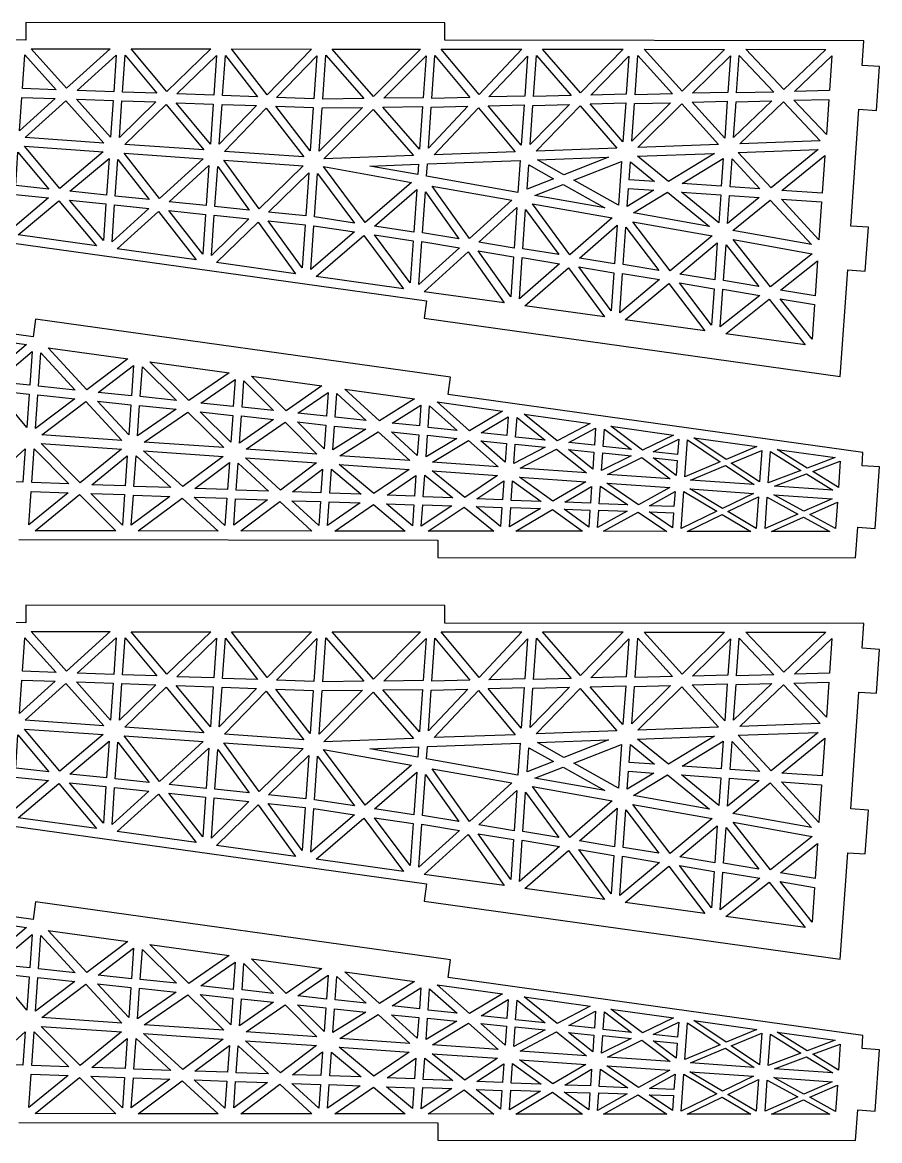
# Model space of a CAD drawing. Extents: x 0 to 312, y 0 to 204.
# Drawn here: x 155.9 to 311.7, y 0 to 203.4 of the extents above; entities that cross this region are included whole.
import ezdxf

# ---------------------------------------------------------------- set-up
doc = ezdxf.new("R2010")
doc.units = 0

msp = doc.modelspace()

# ---------------------------------------------------------------- linework, layer by layer
at = {"layer": '1', "linetype": 'CONTINUOUS'}
for points in [[(153.922, 163.29, 0), (229.37, 152.741, 0), (228.929, 149.584, 0), (304.595, 139, 0), (305.949, 158.373, 0), (309.142, 158.149, 0), (309.7, 166.13, 0), (306.508, 166.353, 0), (307.993, 187.601, 0), (311.186, 187.378, 0), (311.744, 195.359, 0), (308.551, 195.582, 0), (308.865, 200.071, 0), (232.685, 200.145, 0), (232.687, 203.333, 0), (156.507, 203.407, 0), (156.503, 200.199, 0), (80.323, 200.274, 0)], [(161.986, 191.155, 0), (155.886, 191.381, 0), (156.313, 197.486, 0), (161.986, 191.155, 0)], [(171.848, 198.585, 0), (163.909, 191.421, 0), (157.474, 198.608, 0), (171.848, 198.585, 0)], [(172.485, 190.782, 0), (165.846, 191.025, 0), (172.951, 197.445, 0), (172.485, 190.782, 0)], [(180.306, 190.515, 0), (174.085, 190.73, 0), (174.554, 197.434, 0), (180.306, 190.515, 0)], [(190.131, 198.57, 0), (182.132, 190.829, 0), (175.677, 198.578, 0), (190.131, 198.57, 0)], [(190.685, 190.151, 0), (183.965, 190.38, 0), (191.19, 197.373, 0), (190.685, 190.151, 0)], [(192.284, 190.079, 0), (192.795, 197.381, 0), (198.604, 189.857, 0), (192.284, 190.079, 0)], [(193.88, 198.568, 0), (208.415, 198.554, 0), (200.354, 190.216, 0), (193.88, 198.568, 0)], [(202.104, 189.733, 0), (209.431, 197.32, 0), (208.884, 189.499, 0), (202.104, 189.733, 0)], [(217.93, 189.549, 0), (210.485, 189.448, 0), (211.043, 197.428, 0), (217.93, 189.549, 0)], [(228.243, 198.551, 0), (219.702, 189.946, 0), (212.184, 198.551, 0), (228.243, 198.551, 0)], [(228.745, 189.674, 0), (221.622, 189.591, 0), (229.279, 197.316, 0), (228.745, 189.674, 0)], [(237.25, 189.741, 0), (230.341, 189.563, 0), (230.888, 197.384, 0), (237.25, 189.741, 0)], [(238.911, 190.267, 0), (232.012, 198.548, 0), (246.706, 198.523, 0), (238.911, 190.267, 0)], [(255.679, 190.077, 0), (248.809, 189.895, 0), (249.334, 197.397, 0), (255.679, 190.077, 0)], [(265.13, 198.518, 0), (257.378, 190.579, 0), (250.475, 198.52, 0), (265.13, 198.518, 0)], [(274.107, 190.412, 0), (267.277, 190.228, 0), (267.78, 197.41, 0), (274.107, 190.412, 0)], [(283.554, 198.493, 0), (275.843, 190.872, 0), (268.939, 198.512, 0), (283.554, 198.493, 0)], [(292.534, 190.727, 0), (285.746, 190.56, 0), (286.224, 197.404, 0), (292.534, 190.727, 0)], [(301.978, 198.487, 0), (294.31, 191.185, 0), (287.404, 198.504, 0), (301.978, 198.487, 0)], [(302.618, 191.005, 0), (296.27, 190.827, 0), (303.058, 197.309, 0), (302.618, 191.005, 0)], [(247.213, 190.007, 0), (240.706, 189.841, 0), (247.721, 197.269, 0), (247.213, 190.007, 0)], [(265.681, 190.34, 0), (259.214, 190.17, 0), (266.167, 197.283, 0), (265.681, 190.34, 0)], [(284.149, 190.672, 0), (277.742, 190.499, 0), (284.613, 197.296, 0), (284.149, 190.672, 0)], [(161.834, 189.562, 0), (155.349, 183.7, 0), (155.773, 189.765, 0), (161.834, 189.562, 0)], [(172.373, 189.186, 0), (171.906, 182.502, 0), (165.694, 189.432, 0), (172.373, 189.186, 0)], [(302.058, 183.004, 0), (296.158, 189.231, 0), (302.505, 189.389, 0), (302.058, 183.004, 0)], [(163.791, 189.164, 0), (170.691, 181.464, 0), (156.386, 182.464, 0), (163.791, 189.164, 0)], [(180.154, 188.922, 0), (173.508, 182.47, 0), (173.974, 189.134, 0), (180.154, 188.922, 0)], [(188.886, 180.192, 0), (174.501, 181.198, 0), (182.007, 188.472, 0), (188.886, 180.192, 0)], [(190.065, 181.272, 0), (183.813, 188.787, 0), (190.574, 188.554, 0), (190.065, 181.272, 0)], [(191.666, 181.24, 0), (192.173, 188.483, 0), (198.453, 188.264, 0), (191.666, 181.24, 0)], [(192.617, 179.931, 0), (200.203, 187.781, 0), (207.062, 178.921, 0), (192.617, 179.931, 0)], [(201.953, 188.14, 0), (208.773, 187.903, 0), (208.223, 180.043, 0), (201.953, 188.14, 0)], [(217.737, 187.938, 0), (209.82, 179.951, 0), (210.373, 187.852, 0), (217.737, 187.938, 0)], [(219.637, 187.585, 0), (226.988, 179.171, 0), (210.706, 178.566, 0), (219.637, 187.585, 0)], [(228.633, 188.078, 0), (228.092, 180.337, 0), (221.409, 187.982, 0), (228.633, 188.078, 0)], [(236.898, 188.142, 0), (229.709, 180.525, 0), (230.229, 187.967, 0), (236.898, 188.142, 0)], [(238.822, 187.847, 0), (245.5, 179.842, 0), (230.767, 179.308, 0), (238.822, 187.847, 0)], [(247.101, 188.411, 0), (246.587, 181.049, 0), (240.594, 188.244, 0), (247.101, 188.411, 0)], [(255.325, 188.457, 0), (248.199, 181.177, 0), (248.698, 188.299, 0), (255.325, 188.457, 0)], [(257.313, 188.218, 0), (263.972, 180.515, 0), (249.279, 179.979, 0), (257.313, 188.218, 0)], [(265.57, 188.743, 0), (265.077, 181.701, 0), (259.122, 188.573, 0), (265.57, 188.743, 0)], [(273.733, 188.794, 0), (266.69, 181.828, 0), (267.166, 188.632, 0), (273.733, 188.794, 0)], [(275.782, 188.571, 0), (282.445, 181.208, 0), (267.792, 180.669, 0), (275.782, 188.571, 0)], [(284.038, 189.076, 0), (283.568, 182.352, 0), (277.63, 188.903, 0), (284.038, 189.076, 0)], [(292.161, 189.129, 0), (285.18, 182.48, 0), (285.634, 188.964, 0), (292.161, 189.129, 0)], [(300.917, 181.881, 0), (286.304, 181.339, 0), (294.252, 188.923, 0), (300.917, 181.881, 0)], [(154.652, 173.724, 0), (155.076, 179.789, 0), (160.682, 173.082, 0), (154.652, 173.724, 0)], [(162.675, 173.203, 0), (156.274, 180.868, 0), (170.579, 179.868, 0), (162.675, 173.203, 0)], [(188.775, 178.596, 0), (180.81, 171.354, 0), (174.39, 179.602, 0), (188.775, 178.596, 0)], [(281.729, 179.574, 0), (273.333, 174.467, 0), (267.699, 179.051, 0), (281.729, 179.574, 0)], [(300.543, 180.263, 0), (291.995, 173.282, 0), (286.031, 179.734, 0), (300.543, 180.263, 0)], [(301.312, 172.33, 0), (293.99, 172.842, 0), (301.793, 179.213, 0), (301.312, 172.33, 0)], [(164.522, 172.673, 0), (171.638, 178.671, 0), (171.171, 171.988, 0), (164.522, 172.673, 0)], [(172.763, 171.816, 0), (173.229, 178.48, 0), (178.912, 171.166, 0), (172.763, 171.816, 0)], [(189.282, 170.08, 0), (182.555, 170.79, 0), (189.791, 177.362, 0), (189.282, 170.08, 0)], [(197.125, 169.27, 0), (190.875, 169.928, 0), (191.382, 177.17, 0), (197.125, 169.27, 0)], [(198.925, 169.505, 0), (192.506, 178.335, 0), (206.95, 177.325, 0), (198.925, 169.505, 0)], [(226.648, 174.303, 0), (218.197, 166.995, 0), (210.608, 177.169, 0), (226.648, 174.303, 0)], [(219.057, 177.28, 0), (227.901, 177.604, 0), (227.77, 175.729, 0), (219.057, 177.28, 0)], [(229.353, 175.437, 0), (229.509, 177.672, 0), (246.393, 178.276, 0), (245.988, 172.49, 0), (229.353, 175.437, 0)], [(252.415, 174.947, 0), (247.633, 173.076, 0), (247.94, 177.466, 0), (252.415, 174.947, 0)], [(262.454, 178.877, 0), (254.332, 175.696, 0), (249.529, 178.397, 0), (262.454, 178.877, 0)], [(264.268, 170.129, 0), (256.146, 174.687, 0), (264.823, 178.069, 0), (264.268, 170.129, 0)], [(270.806, 174.463, 0), (266.198, 174.786, 0), (266.425, 178.038, 0), (270.806, 174.463, 0)], [(282.957, 173.614, 0), (275.814, 174.113, 0), (283.31, 178.661, 0), (282.957, 173.614, 0)], [(284.553, 173.502, 0), (284.908, 178.59, 0), (289.96, 173.124, 0), (284.553, 173.502, 0)], [(207.394, 168.191, 0), (200.608, 168.907, 0), (207.944, 176.052, 0), (207.394, 168.191, 0)], [(216.266, 166.909, 0), (208.986, 168.02, 0), (209.539, 175.921, 0), (216.266, 166.909, 0)], [(227.579, 172.995, 0), (227.037, 165.254, 0), (219.897, 166.355, 0), (227.579, 172.995, 0)], [(230.37, 173.642, 0), (244.886, 171.063, 0), (237.159, 164.065, 0), (230.37, 173.642, 0)], [(261.809, 169.659, 0), (249.077, 171.933, 0), (254.209, 173.94, 0), (261.809, 169.659, 0)], [(270.695, 172.867, 0), (265.858, 169.937, 0), (266.086, 173.19, 0), (270.695, 172.867, 0)], [(154.539, 172.108, 0), (160.61, 171.483, 0), (154.112, 166.003, 0), (154.539, 172.108, 0)], [(155.105, 164.731, 0), (162.477, 170.951, 0), (169.342, 162.753, 0), (155.105, 164.731, 0)], [(164.451, 171.074, 0), (171.059, 170.391, 0), (170.593, 163.728, 0), (164.451, 171.074, 0)], [(229.154, 172.584, 0), (235.213, 164.041, 0), (228.633, 165.142, 0), (229.154, 172.584, 0)], [(280.8, 166.286, 0), (266.979, 168.756, 0), (273.196, 172.512, 0), (280.8, 166.286, 0)], [(282.492, 166.97, 0), (275.702, 172.517, 0), (282.845, 172.018, 0), (282.492, 166.97, 0)], [(284.085, 166.818, 0), (284.441, 171.906, 0), (289.848, 171.528, 0), (284.085, 166.818, 0)], [(299.335, 162.985, 0), (285.038, 165.529, 0), (291.842, 171.088, 0), (299.335, 162.985, 0)], [(300.719, 163.851, 0), (293.878, 171.246, 0), (301.2, 170.734, 0), (300.719, 163.851, 0)], [(172.651, 170.22, 0), (178.841, 169.567, 0), (172.182, 163.516, 0), (172.651, 170.22, 0)], [(173.135, 162.227, 0), (180.606, 169.002, 0), (187.45, 160.223, 0), (173.135, 162.227, 0)], [(189.17, 168.483, 0), (188.665, 161.261, 0), (182.483, 169.192, 0), (189.17, 168.483, 0)], [(238.858, 163.425, 0), (245.794, 169.717, 0), (245.279, 162.355, 0), (238.858, 163.425, 0)], [(246.876, 162.243, 0), (247.374, 169.366, 0), (253.416, 161.164, 0), (246.876, 162.243, 0)], [(255.418, 161.124, 0), (248.609, 170.402, 0), (263.084, 167.826, 0), (255.418, 161.124, 0)], [(197.053, 167.672, 0), (190.253, 161.03, 0), (190.764, 168.332, 0), (197.053, 167.672, 0)], [(198.735, 167.073, 0), (205.558, 157.694, 0), (191.163, 159.703, 0), (198.735, 167.073, 0)], [(207.283, 166.595, 0), (206.736, 158.774, 0), (200.536, 167.308, 0), (207.283, 166.595, 0)], [(273.659, 158.205, 0), (266.846, 167.142, 0), (281.282, 164.569, 0), (273.659, 158.205, 0)], [(216.233, 165.288, 0), (208.317, 158.443, 0), (208.875, 166.424, 0), (216.233, 165.288, 0)], [(257.16, 160.521, 0), (264.014, 166.498, 0), (263.522, 159.455, 0), (257.16, 160.521, 0)], [(265.118, 159.343, 0), (265.593, 166.147, 0), (271.599, 158.269, 0), (265.118, 159.343, 0)], [(225.193, 154.938, 0), (209.29, 157.172, 0), (217.933, 164.648, 0), (225.193, 154.938, 0)], [(226.926, 163.658, 0), (226.391, 156.017, 0), (219.883, 164.732, 0), (226.926, 163.658, 0)], [(228.522, 163.546, 0), (235.339, 162.408, 0), (227.975, 155.725, 0), (228.522, 163.546, 0)], [(275.443, 157.619, 0), (282.234, 163.279, 0), (281.764, 156.555, 0), (275.443, 157.619, 0)], [(283.36, 156.444, 0), (283.813, 162.928, 0), (289.801, 155.372, 0), (283.36, 156.444, 0)], [(299.48, 161.331, 0), (291.9, 155.285, 0), (285.084, 163.902, 0), (299.48, 161.331, 0)], [(228.926, 154.416, 0), (236.91, 161.657, 0), (243.48, 152.396, 0), (228.926, 154.416, 0)], [(238.747, 161.829, 0), (245.168, 160.758, 0), (244.66, 153.496, 0), (238.747, 161.829, 0)], [(246.764, 160.647, 0), (253.541, 159.511, 0), (246.239, 153.145, 0), (246.764, 160.647, 0)], [(255.154, 158.777, 0), (261.726, 149.837, 0), (247.213, 151.874, 0), (255.154, 158.777, 0)], [(257.029, 158.927, 0), (263.41, 157.859, 0), (262.924, 150.916, 0), (257.029, 158.927, 0)], [(300.007, 153.676, 0), (293.745, 154.715, 0), (300.454, 160.06, 0), (300.007, 153.676, 0)], [(310.962, 111.363, 0), (311.744, 122.536, 0), (308.551, 122.759, 0), (308.719, 125.153, 0), (233.271, 135.702, 0), (233.712, 138.859, 0), (158.264, 149.407, 0), (157.821, 146.231, 0), (82.374, 156.779, 0)], [(265.006, 157.747, 0), (271.743, 156.615, 0), (264.504, 150.565, 0), (265.006, 157.747, 0)], [(265.499, 149.312, 0), (273.399, 155.917, 0), (279.974, 147.298, 0), (265.499, 149.312, 0)], [(275.331, 156.023, 0), (281.652, 154.959, 0), (281.189, 148.335, 0), (275.331, 156.023, 0)], [(283.248, 154.848, 0), (289.947, 153.738, 0), (282.77, 148.004, 0), (283.248, 154.848, 0)], [(298.22, 144.739, 0), (283.785, 146.751, 0), (291.642, 153.038, 0), (298.22, 144.739, 0)], [(299.453, 145.755, 0), (293.633, 153.119, 0), (299.894, 152.06, 0), (299.453, 145.755, 0)], [(156.638, 144.79, 0), (149.266, 138.569, 0), (142.401, 146.768, 0), (156.638, 144.79, 0)], [(157.205, 137.412, 0), (151.134, 138.037, 0), (157.632, 143.517, 0), (157.205, 137.412, 0)], [(165.484, 136.533, 0), (158.797, 137.241, 0), (159.222, 143.326, 0), (165.484, 136.533, 0)], [(175.064, 142.218, 0), (167.612, 136.584, 0), (160.549, 144.236, 0), (175.064, 142.218, 0)], [(175.713, 135.456, 0), (169.624, 136.103, 0), (176.101, 141.003, 0), (175.713, 135.456, 0)], [(177.308, 135.325, 0), (177.689, 140.771, 0), (183.875, 134.625, 0), (177.308, 135.325, 0)], [(179.074, 141.657, 0), (193.469, 139.648, 0), (186.16, 134.606, 0), (179.074, 141.657, 0)], [(188.313, 134.154, 0), (194.568, 138.448, 0), (194.224, 133.52, 0), (188.313, 134.154, 0)], [(197.538, 139.063, 0), (210.345, 137.285, 0), (203.834, 132.768, 0), (197.538, 139.063, 0)], [(157.092, 135.796, 0), (156.668, 129.731, 0), (151.062, 136.438, 0), (157.092, 135.796, 0)], [(195.82, 133.409, 0), (196.154, 138.197, 0), (201.55, 132.788, 0), (195.82, 133.409, 0)], [(227.162, 134.926, 0), (220.788, 130.941, 0), (214.494, 136.694, 0), (227.162, 134.926, 0)], [(165.412, 134.934, 0), (158.257, 129.52, 0), (158.685, 135.645, 0), (165.412, 134.934, 0)], [(173.984, 127.357, 0), (159.4, 128.377, 0), (167.423, 134.452, 0), (173.984, 127.357, 0)], [(175.218, 128.374, 0), (169.552, 134.504, 0), (175.602, 133.86, 0), (175.218, 128.374, 0)], [(205.988, 132.317, 0), (211.444, 136.085, 0), (211.142, 131.756, 0), (205.988, 132.317, 0)], [(212.734, 131.584, 0), (213.034, 135.874, 0), (218.366, 130.99, 0), (212.734, 131.584, 0)], [(243.146, 132.706, 0), (237.181, 129.113, 0), (231.272, 134.358, 0), (243.146, 132.706, 0)], [(176.809, 128.182, 0), (177.197, 133.729, 0), (183.844, 133.023, 0), (176.809, 128.182, 0)], [(178.014, 127.075, 0), (185.975, 132.533, 0), (192.479, 126.064, 0), (178.014, 127.075, 0)], [(188.222, 132.557, 0), (194.112, 131.924, 0), (193.77, 127.036, 0), (188.222, 132.557, 0)], [(228.06, 129.992, 0), (223.083, 130.5, 0), (228.325, 133.782, 0), (228.06, 129.992, 0)], [(234.941, 129.19, 0), (229.646, 129.74, 0), (229.918, 133.631, 0), (234.941, 129.19, 0)], [(195.708, 131.813, 0), (201.558, 131.183, 0), (195.363, 126.885, 0), (195.708, 131.813, 0)], [(203.648, 130.676, 0), (209.438, 124.878, 0), (196.569, 125.778, 0), (203.648, 130.676, 0)], [(205.877, 130.721, 0), (211.03, 130.16, 0), (210.729, 125.85, 0), (205.877, 130.721, 0)], [(243.976, 128.237, 0), (239.319, 128.723, 0), (244.216, 131.669, 0), (243.976, 128.237, 0)], [(245.562, 127.986, 0), (245.811, 131.537, 0), (250.957, 127.428, 0), (245.562, 127.986, 0)], [(247.097, 132.149, 0), (259.089, 130.468, 0), (253.134, 127.316, 0), (247.097, 132.149, 0)], [(212.622, 129.988, 0), (218.294, 129.391, 0), (212.319, 125.659, 0), (212.622, 129.988, 0)], [(213.608, 124.586, 0), (220.589, 128.95, 0), (226.336, 123.696, 0), (213.608, 124.586, 0)], [(227.947, 128.375, 0), (227.685, 124.625, 0), (223.011, 128.901, 0), (227.947, 128.375, 0)], [(234.879, 127.73, 0), (229.271, 124.373, 0), (229.546, 128.304, 0), (234.879, 127.73, 0)], [(255.215, 126.97, 0), (260.109, 129.575, 0), (259.893, 126.482, 0), (255.215, 126.97, 0)], [(261.479, 126.231, 0), (261.702, 129.423, 0), (266.634, 125.69, 0), (261.479, 126.231, 0)], [(262.881, 129.942, 0), (274.257, 128.345, 0), (268.652, 125.589, 0), (262.881, 129.942, 0)], [(166.388, 119.648, 0), (159.288, 126.781, 0), (173.873, 125.761, 0), (166.388, 119.648, 0)], [(242.397, 122.573, 0), (230.466, 123.408, 0), (237.017, 127.34, 0), (242.397, 122.573, 0)], [(243.637, 123.389, 0), (239.258, 127.284, 0), (243.876, 126.8, 0), (243.637, 123.389, 0)], [(245.223, 123.138, 0), (245.473, 126.709, 0), (250.907, 126.148, 0), (245.223, 123.138, 0)], [(270.576, 125.294, 0), (275.206, 127.577, 0), (275.014, 124.824, 0), (270.576, 125.294, 0)], [(276.801, 127.445, 0), (282.756, 123.44, 0), (276.332, 120.742, 0), (276.801, 127.445, 0)], [(277.932, 127.847, 0), (289.408, 126.243, 0), (283.83, 123.886, 0), (277.932, 127.847, 0)], [(149.91, 119.959, 0), (156.394, 125.82, 0), (155.97, 119.755, 0), (149.91, 119.959, 0)], [(157.569, 119.684, 0), (157.997, 125.809, 0), (164.329, 119.451, 0), (157.569, 119.684, 0)], [(168.489, 119.301, 0), (174.953, 124.583, 0), (174.569, 119.096, 0), (168.489, 119.301, 0)], [(176.167, 119.005, 0), (176.555, 124.551, 0), (182.847, 118.778, 0), (176.167, 119.005, 0)], [(177.903, 125.479, 0), (192.368, 124.468, 0), (185.026, 118.967, 0), (177.903, 125.479, 0)], [(209.326, 123.282, 0), (202.786, 118.346, 0), (196.458, 124.182, 0), (209.326, 123.282, 0)], [(246.388, 122.294, 0), (252.988, 125.802, 0), (258.418, 121.453, 0), (246.388, 122.294, 0)], [(255.166, 125.69, 0), (259.803, 125.206, 0), (259.59, 122.153, 0), (255.166, 125.69, 0)], [(261.401, 125.114, 0), (266.595, 124.57, 0), (261.176, 121.902, 0), (261.401, 125.114, 0)], [(268.52, 124.275, 0), (273.681, 120.386, 0), (262.249, 121.185, 0), (268.52, 124.275, 0)], [(270.537, 124.174, 0), (274.936, 123.706, 0), (274.744, 120.973, 0), (270.537, 124.174, 0)], [(284.767, 123.239, 0), (290.302, 125.559, 0), (289.9, 119.813, 0), (284.767, 123.239, 0)], [(291.494, 119.661, 0), (291.891, 125.348, 0), (297.425, 121.913, 0), (291.494, 119.661, 0)], [(293.101, 125.724, 0), (303.643, 124.245, 0), (298.557, 122.335, 0), (293.101, 125.724, 0)], [(193.169, 118.437, 0), (187.248, 118.631, 0), (193.511, 123.325, 0), (193.169, 118.437, 0)], [(200.646, 118.135, 0), (194.765, 118.326, 0), (195.109, 123.254, 0), (200.646, 118.135, 0)], [(210.469, 122.139, 0), (210.168, 117.83, 0), (204.987, 117.992, 0), (210.469, 122.139, 0)], [(212.071, 122.108, 0), (217.468, 117.58, 0), (211.768, 117.778, 0), (212.071, 122.108, 0)], [(213.496, 122.99, 0), (226.225, 122.1, 0), (219.802, 117.698, 0), (213.496, 122.99, 0)], [(283.713, 122.792, 0), (288.904, 119.321, 0), (277.352, 120.129, 0), (283.713, 122.792, 0)], [(299.596, 121.701, 0), (304.599, 123.577, 0), (304.264, 118.788, 0), (299.596, 121.701, 0)], [(222.208, 117.409, 0), (227.431, 120.993, 0), (227.168, 117.243, 0), (222.208, 117.409, 0)], [(228.762, 117.091, 0), (229.036, 121.022, 0), (234.123, 116.917, 0), (228.762, 117.091, 0)], [(236.294, 117.005, 0), (230.355, 121.811, 0), (242.286, 120.977, 0), (236.294, 117.005, 0)], [(244.756, 116.454, 0), (245.006, 120.025, 0), (250.215, 116.253, 0), (244.756, 116.454, 0)], [(246.276, 120.698, 0), (258.307, 119.857, 0), (252.324, 116.306, 0), (246.276, 120.698, 0)], [(292.615, 119.062, 0), (298.462, 121.259, 0), (303.209, 118.321, 0), (292.615, 119.062, 0)], [(157.457, 118.087, 0), (164.178, 117.858, 0), (157.032, 112.002, 0), (157.457, 118.087, 0)], [(238.522, 116.749, 0), (243.4, 119.997, 0), (243.161, 116.585, 0), (238.522, 116.749, 0)], [(259.156, 115.948, 0), (254.496, 116.114, 0), (259.369, 119.001, 0), (259.156, 115.948, 0)], [(265.97, 115.632, 0), (260.751, 115.817, 0), (260.975, 119.029, 0), (265.97, 115.632, 0)], [(267.917, 115.656, 0), (262.137, 119.589, 0), (273.569, 118.79, 0), (267.917, 115.656, 0)], [(274.35, 115.327, 0), (269.929, 115.475, 0), (274.541, 118.06, 0), (274.35, 115.327, 0)], [(282.131, 114.502, 0), (275.676, 111.365, 0), (276.145, 118.068, 0), (282.131, 114.502, 0)], [(288.792, 117.725, 0), (283.169, 115.011, 0), (277.24, 118.533, 0), (288.792, 117.725, 0)], [(158.219, 110.917, 0), (166.279, 117.511, 0), (172.873, 110.895, 0), (158.219, 110.917, 0)], [(168.337, 117.708, 0), (174.458, 117.5, 0), (174.07, 111.954, 0), (168.337, 117.708, 0)], [(176.055, 117.408, 0), (182.656, 117.188, 0), (175.674, 111.962, 0), (176.055, 117.408, 0)], [(191.457, 110.878, 0), (176.923, 110.892, 0), (184.921, 116.889, 0), (191.457, 110.878, 0)], [(193.057, 116.841, 0), (192.713, 111.913, 0), (187.116, 117.036, 0), (193.057, 116.841, 0)], [(200.415, 116.547, 0), (194.318, 111.941, 0), (194.653, 116.73, 0), (200.415, 116.547, 0)], [(208.498, 110.869, 0), (195.568, 110.891, 0), (202.679, 116.248, 0), (208.498, 110.869, 0)], [(210.056, 116.234, 0), (209.754, 111.904, 0), (204.875, 116.396, 0), (210.056, 116.234, 0)], [(211.657, 116.182, 0), (217.317, 115.987, 0), (211.357, 111.893, 0), (211.657, 116.182, 0)], [(289.711, 117.1, 0), (289.309, 111.354, 0), (284.15, 114.421, 0), (289.711, 117.1, 0)], [(291.31, 117.028, 0), (296.87, 113.973, 0), (290.912, 111.342, 0), (291.31, 117.028, 0)], [(292.503, 117.466, 0), (303.097, 116.725, 0), (297.988, 114.476, 0), (292.503, 117.466, 0)], [(304.077, 116.115, 0), (303.742, 111.327, 0), (299.049, 113.88, 0), (304.077, 116.115, 0)], [(212.689, 110.877, 0), (219.722, 115.698, 0), (225.479, 110.865, 0), (212.689, 110.877, 0)], [(222.056, 115.816, 0), (227.055, 115.627, 0), (226.79, 111.836, 0), (222.056, 115.816, 0)], [(228.661, 115.655, 0), (233.981, 115.463, 0), (228.389, 111.764, 0), (228.661, 115.655, 0)], [(229.629, 110.855, 0), (236.21, 115.227, 0), (241.617, 110.839, 0), (229.629, 110.855, 0)], [(238.381, 115.316, 0), (243.061, 115.149, 0), (242.821, 111.717, 0), (238.381, 115.316, 0)], [(244.667, 115.177, 0), (250.086, 114.978, 0), (244.418, 111.626, 0), (244.667, 115.177, 0)], [(257.716, 110.836, 0), (245.607, 110.841, 0), (252.258, 114.786, 0), (257.716, 110.836, 0)], [(259.067, 114.671, 0), (258.85, 111.579, 0), (254.367, 114.839, 0), (259.067, 114.671, 0)], [(265.852, 114.518, 0), (260.449, 111.507, 0), (260.672, 114.699, 0), (265.852, 114.518, 0)], [(273.033, 110.828, 0), (261.545, 110.829, 0), (267.865, 114.337, 0), (273.033, 110.828, 0)], [(274.271, 114.21, 0), (274.079, 111.456, 0), (269.811, 114.361, 0), (274.271, 114.21, 0)], [(288.328, 110.801, 0), (276.74, 110.809, 0), (283.132, 113.911, 0), (288.328, 110.801, 0)], [(302.703, 110.798, 0), (292.057, 110.801, 0), (297.932, 113.397, 0), (302.703, 110.798, 0)], [(155.24, 109.321, 0), (231.421, 109.247, 0), (231.419, 106.059, 0), (307.379, 106, 0), (307.77, 111.586, 0), (310.962, 111.363, 0)], [(153.922, 57.29, 0), (229.37, 46.741, 0), (228.929, 43.584, 0), (304.595, 33, 0), (305.949, 52.373, 0), (309.142, 52.149, 0), (309.7, 60.13, 0), (306.508, 60.353, 0), (307.993, 81.601, 0), (311.186, 81.378, 0), (311.744, 89.359, 0), (308.551, 89.582, 0), (308.865, 94.071, 0), (232.685, 94.145, 0), (232.687, 97.333, 0), (156.507, 97.407, 0), (156.503, 94.199, 0), (80.323, 94.274, 0)], [(171.848, 92.585, 0), (163.909, 85.421, 0), (157.474, 92.608, 0), (171.848, 92.585, 0)], [(190.131, 92.57, 0), (182.132, 84.829, 0), (175.677, 92.578, 0), (190.131, 92.57, 0)], [(193.88, 92.568, 0), (208.415, 92.554, 0), (200.354, 84.216, 0), (193.88, 92.568, 0)], [(228.243, 92.551, 0), (219.702, 83.946, 0), (212.184, 92.551, 0), (228.243, 92.551, 0)], [(238.911, 84.267, 0), (232.012, 92.548, 0), (246.706, 92.523, 0), (238.911, 84.267, 0)], [(265.13, 92.518, 0), (257.378, 84.579, 0), (250.475, 92.52, 0), (265.13, 92.518, 0)], [(283.554, 92.493, 0), (275.843, 84.872, 0), (268.939, 92.512, 0), (283.554, 92.493, 0)], [(301.978, 92.487, 0), (294.31, 85.185, 0), (287.404, 92.504, 0), (301.978, 92.487, 0)], [(161.986, 85.155, 0), (155.886, 85.381, 0), (156.313, 91.486, 0), (161.986, 85.155, 0)], [(172.485, 84.782, 0), (165.846, 85.025, 0), (172.951, 91.445, 0), (172.485, 84.782, 0)], [(180.306, 84.515, 0), (174.085, 84.73, 0), (174.554, 91.434, 0), (180.306, 84.515, 0)], [(190.685, 84.151, 0), (183.965, 84.38, 0), (191.19, 91.373, 0), (190.685, 84.151, 0)], [(192.284, 84.079, 0), (192.795, 91.381, 0), (198.604, 83.857, 0), (192.284, 84.079, 0)], [(202.104, 83.733, 0), (209.431, 91.32, 0), (208.884, 83.499, 0), (202.104, 83.733, 0)], [(217.93, 83.549, 0), (210.485, 83.448, 0), (211.043, 91.428, 0), (217.93, 83.549, 0)], [(228.745, 83.674, 0), (221.622, 83.591, 0), (229.279, 91.316, 0), (228.745, 83.674, 0)], [(237.25, 83.741, 0), (230.341, 83.563, 0), (230.888, 91.384, 0), (237.25, 83.741, 0)], [(247.213, 84.007, 0), (240.706, 83.841, 0), (247.721, 91.269, 0), (247.213, 84.007, 0)], [(255.679, 84.077, 0), (248.809, 83.895, 0), (249.334, 91.397, 0), (255.679, 84.077, 0)], [(265.681, 84.34, 0), (259.214, 84.17, 0), (266.167, 91.283, 0), (265.681, 84.34, 0)], [(274.107, 84.412, 0), (267.277, 84.228, 0), (267.78, 91.41, 0), (274.107, 84.412, 0)], [(284.149, 84.672, 0), (277.742, 84.499, 0), (284.613, 91.296, 0), (284.149, 84.672, 0)], [(292.534, 84.727, 0), (285.746, 84.56, 0), (286.224, 91.404, 0), (292.534, 84.727, 0)], [(302.618, 85.005, 0), (296.27, 84.827, 0), (303.058, 91.309, 0), (302.618, 85.005, 0)], [(161.834, 83.562, 0), (155.349, 77.7, 0), (155.773, 83.765, 0), (161.834, 83.562, 0)], [(172.373, 83.186, 0), (171.906, 76.502, 0), (165.694, 83.432, 0), (172.373, 83.186, 0)], [(163.791, 83.164, 0), (170.691, 75.464, 0), (156.386, 76.464, 0), (163.791, 83.164, 0)], [(180.154, 82.922, 0), (173.508, 76.47, 0), (173.974, 83.134, 0), (180.154, 82.922, 0)], [(188.886, 74.192, 0), (174.501, 75.198, 0), (182.007, 82.472, 0), (188.886, 74.192, 0)], [(190.065, 75.272, 0), (183.813, 82.787, 0), (190.574, 82.554, 0), (190.065, 75.272, 0)], [(191.666, 75.24, 0), (192.173, 82.483, 0), (198.453, 82.264, 0), (191.666, 75.24, 0)], [(192.617, 73.931, 0), (200.203, 81.781, 0), (207.062, 72.921, 0), (192.617, 73.931, 0)], [(201.953, 82.14, 0), (208.773, 81.903, 0), (208.223, 74.043, 0), (201.953, 82.14, 0)], [(217.737, 81.938, 0), (209.82, 73.951, 0), (210.373, 81.852, 0), (217.737, 81.938, 0)], [(219.637, 81.585, 0), (226.988, 73.171, 0), (210.706, 72.566, 0), (219.637, 81.585, 0)], [(228.633, 82.078, 0), (228.092, 74.337, 0), (221.409, 81.982, 0), (228.633, 82.078, 0)], [(236.898, 82.142, 0), (229.709, 74.525, 0), (230.229, 81.967, 0), (236.898, 82.142, 0)], [(238.822, 81.847, 0), (245.5, 73.842, 0), (230.767, 73.308, 0), (238.822, 81.847, 0)], [(247.101, 82.411, 0), (246.587, 75.049, 0), (240.594, 82.244, 0), (247.101, 82.411, 0)], [(255.325, 82.457, 0), (248.199, 75.177, 0), (248.698, 82.299, 0), (255.325, 82.457, 0)], [(257.313, 82.218, 0), (263.972, 74.515, 0), (249.279, 73.979, 0), (257.313, 82.218, 0)], [(265.57, 82.743, 0), (265.077, 75.701, 0), (259.122, 82.573, 0), (265.57, 82.743, 0)], [(273.733, 82.794, 0), (266.69, 75.828, 0), (267.166, 82.632, 0), (273.733, 82.794, 0)], [(275.782, 82.571, 0), (282.445, 75.208, 0), (267.792, 74.669, 0), (275.782, 82.571, 0)], [(284.038, 83.076, 0), (283.568, 76.352, 0), (277.63, 82.903, 0), (284.038, 83.076, 0)], [(292.161, 83.129, 0), (285.18, 76.48, 0), (285.634, 82.964, 0), (292.161, 83.129, 0)], [(300.917, 75.881, 0), (286.304, 75.339, 0), (294.252, 82.923, 0), (300.917, 75.881, 0)], [(302.058, 77.004, 0), (296.158, 83.231, 0), (302.505, 83.389, 0), (302.058, 77.004, 0)], [(154.652, 67.724, 0), (155.076, 73.789, 0), (160.682, 67.082, 0), (154.652, 67.724, 0)], [(162.675, 67.203, 0), (156.274, 74.868, 0), (170.579, 73.868, 0), (162.675, 67.203, 0)], [(188.775, 72.596, 0), (180.81, 65.354, 0), (174.39, 73.602, 0), (188.775, 72.596, 0)], [(281.729, 73.574, 0), (273.333, 68.467, 0), (267.699, 73.051, 0), (281.729, 73.574, 0)], [(300.543, 74.263, 0), (291.995, 67.282, 0), (286.031, 73.734, 0), (300.543, 74.263, 0)], [(164.522, 66.673, 0), (171.638, 72.671, 0), (171.171, 65.988, 0), (164.522, 66.673, 0)], [(172.763, 65.816, 0), (173.229, 72.48, 0), (178.912, 65.166, 0), (172.763, 65.816, 0)], [(189.282, 64.08, 0), (182.555, 64.79, 0), (189.791, 71.362, 0), (189.282, 64.08, 0)], [(198.925, 63.505, 0), (192.506, 72.335, 0), (206.95, 71.325, 0), (198.925, 63.505, 0)], [(219.057, 71.28, 0), (227.901, 71.604, 0), (227.77, 69.729, 0), (219.057, 71.28, 0)], [(229.353, 69.437, 0), (229.509, 71.672, 0), (246.393, 72.276, 0), (245.988, 66.49, 0), (229.353, 69.437, 0)], [(252.415, 68.947, 0), (247.633, 67.076, 0), (247.94, 71.466, 0), (252.415, 68.947, 0)], [(262.454, 72.877, 0), (254.332, 69.696, 0), (249.529, 72.397, 0), (262.454, 72.877, 0)], [(264.268, 64.129, 0), (256.146, 68.687, 0), (264.823, 72.069, 0), (264.268, 64.129, 0)], [(270.806, 68.463, 0), (266.198, 68.786, 0), (266.425, 72.038, 0), (270.806, 68.463, 0)], [(282.957, 67.614, 0), (275.814, 68.113, 0), (283.31, 72.661, 0), (282.957, 67.614, 0)], [(284.553, 67.502, 0), (284.908, 72.59, 0), (289.96, 67.124, 0), (284.553, 67.502, 0)], [(301.312, 66.33, 0), (293.99, 66.842, 0), (301.793, 73.213, 0), (301.312, 66.33, 0)], [(197.125, 63.27, 0), (190.875, 63.928, 0), (191.382, 71.17, 0), (197.125, 63.27, 0)], [(207.394, 62.191, 0), (200.608, 62.907, 0), (207.944, 70.052, 0), (207.394, 62.191, 0)], [(216.266, 60.909, 0), (208.986, 62.02, 0), (209.539, 69.921, 0), (216.266, 60.909, 0)], [(226.648, 68.303, 0), (218.197, 60.995, 0), (210.608, 71.169, 0), (226.648, 68.303, 0)], [(230.37, 67.642, 0), (244.886, 65.063, 0), (237.159, 58.065, 0), (230.37, 67.642, 0)], [(261.809, 63.659, 0), (249.077, 65.933, 0), (254.209, 67.94, 0), (261.809, 63.659, 0)], [(270.695, 66.867, 0), (265.858, 63.937, 0), (266.086, 67.19, 0), (270.695, 66.867, 0)], [(154.539, 66.108, 0), (160.61, 65.483, 0), (154.112, 60.003, 0), (154.539, 66.108, 0)], [(227.579, 66.995, 0), (227.037, 59.254, 0), (219.897, 60.355, 0), (227.579, 66.995, 0)], [(229.154, 66.584, 0), (235.213, 58.041, 0), (228.633, 59.142, 0), (229.154, 66.584, 0)], [(280.8, 60.286, 0), (266.979, 62.756, 0), (273.196, 66.512, 0), (280.8, 60.286, 0)], [(282.492, 60.97, 0), (275.702, 66.517, 0), (282.845, 66.018, 0), (282.492, 60.97, 0)], [(284.085, 60.818, 0), (284.441, 65.906, 0), (289.848, 65.528, 0), (284.085, 60.818, 0)], [(300.719, 57.851, 0), (293.878, 65.246, 0), (301.2, 64.734, 0), (300.719, 57.851, 0)], [(155.105, 58.731, 0), (162.477, 64.951, 0), (169.342, 56.753, 0), (155.105, 58.731, 0)], [(164.451, 65.074, 0), (171.059, 64.391, 0), (170.593, 57.728, 0), (164.451, 65.074, 0)], [(172.651, 64.22, 0), (178.841, 63.567, 0), (172.182, 57.516, 0), (172.651, 64.22, 0)], [(189.17, 62.483, 0), (188.665, 55.261, 0), (182.483, 63.192, 0), (189.17, 62.483, 0)], [(238.858, 57.425, 0), (245.794, 63.717, 0), (245.279, 56.355, 0), (238.858, 57.425, 0)], [(246.876, 56.243, 0), (247.374, 63.366, 0), (253.416, 55.164, 0), (246.876, 56.243, 0)], [(255.418, 55.124, 0), (248.609, 64.402, 0), (263.084, 61.826, 0), (255.418, 55.124, 0)], [(299.335, 56.985, 0), (285.038, 59.529, 0), (291.842, 65.088, 0), (299.335, 56.985, 0)], [(173.135, 56.227, 0), (180.606, 63.002, 0), (187.45, 54.223, 0), (173.135, 56.227, 0)], [(197.053, 61.672, 0), (190.253, 55.03, 0), (190.764, 62.332, 0), (197.053, 61.672, 0)], [(198.735, 61.073, 0), (205.558, 51.694, 0), (191.163, 53.703, 0), (198.735, 61.073, 0)], [(207.283, 60.595, 0), (206.736, 52.774, 0), (200.536, 61.308, 0), (207.283, 60.595, 0)], [(273.659, 52.205, 0), (266.846, 61.142, 0), (281.282, 58.569, 0), (273.659, 52.205, 0)], [(216.233, 59.288, 0), (208.317, 52.443, 0), (208.875, 60.424, 0), (216.233, 59.288, 0)], [(257.16, 54.521, 0), (264.014, 60.498, 0), (263.522, 53.455, 0), (257.16, 54.521, 0)], [(265.118, 53.343, 0), (265.593, 60.147, 0), (271.599, 52.269, 0), (265.118, 53.343, 0)], [(225.193, 48.938, 0), (209.29, 51.172, 0), (217.933, 58.648, 0), (225.193, 48.938, 0)], [(226.926, 57.658, 0), (226.391, 50.017, 0), (219.883, 58.732, 0), (226.926, 57.658, 0)], [(228.522, 57.546, 0), (235.339, 56.408, 0), (227.975, 49.725, 0), (228.522, 57.546, 0)], [(275.443, 51.619, 0), (282.234, 57.279, 0), (281.764, 50.555, 0), (275.443, 51.619, 0)], [(299.48, 55.331, 0), (291.9, 49.285, 0), (285.084, 57.902, 0), (299.48, 55.331, 0)], [(228.926, 48.416, 0), (236.91, 55.657, 0), (243.48, 46.396, 0), (228.926, 48.416, 0)], [(238.747, 55.829, 0), (245.168, 54.758, 0), (244.66, 47.496, 0), (238.747, 55.829, 0)], [(283.36, 50.444, 0), (283.813, 56.928, 0), (289.801, 49.372, 0), (283.36, 50.444, 0)], [(246.764, 54.647, 0), (253.541, 53.511, 0), (246.239, 47.145, 0), (246.764, 54.647, 0)], [(257.029, 52.927, 0), (263.41, 51.859, 0), (262.924, 44.916, 0), (257.029, 52.927, 0)], [(300.007, 47.676, 0), (293.745, 48.715, 0), (300.454, 54.06, 0), (300.007, 47.676, 0)], [(255.154, 52.777, 0), (261.726, 43.837, 0), (247.213, 45.874, 0), (255.154, 52.777, 0)], [(265.006, 51.747, 0), (271.743, 50.615, 0), (264.504, 44.565, 0), (265.006, 51.747, 0)], [(310.962, 5.363, 0), (311.744, 16.536, 0), (308.551, 16.759, 0), (308.719, 19.153, 0), (233.271, 29.702, 0), (233.712, 32.859, 0), (158.264, 43.407, 0), (157.821, 40.231, 0), (82.374, 50.779, 0)], [(265.499, 43.312, 0), (273.399, 49.917, 0), (279.974, 41.298, 0), (265.499, 43.312, 0)], [(275.331, 50.023, 0), (281.652, 48.959, 0), (281.189, 42.335, 0), (275.331, 50.023, 0)], [(283.248, 48.848, 0), (289.947, 47.738, 0), (282.77, 42.004, 0), (283.248, 48.848, 0)], [(298.22, 38.739, 0), (283.785, 40.751, 0), (291.642, 47.038, 0), (298.22, 38.739, 0)], [(299.453, 39.755, 0), (293.633, 47.119, 0), (299.894, 46.06, 0), (299.453, 39.755, 0)], [(156.638, 38.79, 0), (149.266, 32.569, 0), (142.401, 40.768, 0), (156.638, 38.79, 0)], [(157.205, 31.412, 0), (151.134, 32.037, 0), (157.632, 37.517, 0), (157.205, 31.412, 0)], [(165.484, 30.533, 0), (158.797, 31.241, 0), (159.222, 37.326, 0), (165.484, 30.533, 0)], [(175.064, 36.218, 0), (167.612, 30.584, 0), (160.549, 38.236, 0), (175.064, 36.218, 0)], [(175.713, 29.456, 0), (169.624, 30.103, 0), (176.101, 35.003, 0), (175.713, 29.456, 0)], [(177.308, 29.325, 0), (177.689, 34.771, 0), (183.875, 28.625, 0), (177.308, 29.325, 0)], [(179.074, 35.657, 0), (193.469, 33.648, 0), (186.16, 28.606, 0), (179.074, 35.657, 0)], [(197.538, 33.063, 0), (210.345, 31.285, 0), (203.834, 26.768, 0), (197.538, 33.063, 0)], [(188.313, 28.154, 0), (194.568, 32.448, 0), (194.224, 27.52, 0), (188.313, 28.154, 0)], [(195.82, 27.409, 0), (196.154, 32.197, 0), (201.55, 26.788, 0), (195.82, 27.409, 0)], [(227.162, 28.926, 0), (220.788, 24.941, 0), (214.494, 30.694, 0), (227.162, 28.926, 0)], [(157.092, 29.796, 0), (156.668, 23.731, 0), (151.062, 30.438, 0), (157.092, 29.796, 0)], [(165.412, 28.934, 0), (158.257, 23.52, 0), (158.685, 29.645, 0), (165.412, 28.934, 0)], [(175.218, 22.374, 0), (169.552, 28.504, 0), (175.602, 27.86, 0), (175.218, 22.374, 0)], [(205.988, 26.317, 0), (211.444, 30.085, 0), (211.142, 25.756, 0), (205.988, 26.317, 0)], [(212.734, 25.584, 0), (213.034, 29.874, 0), (218.366, 24.99, 0), (212.734, 25.584, 0)], [(173.984, 21.357, 0), (159.4, 22.377, 0), (167.423, 28.452, 0), (173.984, 21.357, 0)], [(176.809, 22.182, 0), (177.197, 27.729, 0), (183.844, 27.023, 0), (176.809, 22.182, 0)], [(178.014, 21.075, 0), (185.975, 26.533, 0), (192.479, 20.064, 0), (178.014, 21.075, 0)], [(188.222, 26.557, 0), (194.112, 25.924, 0), (193.77, 21.036, 0), (188.222, 26.557, 0)], [(228.06, 23.992, 0), (223.083, 24.5, 0), (228.325, 27.782, 0), (228.06, 23.992, 0)], [(234.941, 23.19, 0), (229.646, 23.74, 0), (229.918, 27.631, 0), (234.941, 23.19, 0)], [(243.146, 26.706, 0), (237.181, 23.113, 0), (231.272, 28.358, 0), (243.146, 26.706, 0)], [(195.708, 25.813, 0), (201.558, 25.183, 0), (195.363, 20.885, 0), (195.708, 25.813, 0)], [(203.648, 24.676, 0), (209.438, 18.878, 0), (196.569, 19.778, 0), (203.648, 24.676, 0)], [(205.877, 24.721, 0), (211.03, 24.16, 0), (210.729, 19.85, 0), (205.877, 24.721, 0)], [(243.976, 22.237, 0), (239.319, 22.723, 0), (244.216, 25.669, 0), (243.976, 22.237, 0)], [(245.562, 21.986, 0), (245.811, 25.537, 0), (250.957, 21.428, 0), (245.562, 21.986, 0)], [(247.097, 26.149, 0), (259.089, 24.468, 0), (253.134, 21.316, 0), (247.097, 26.149, 0)], [(212.622, 23.988, 0), (218.294, 23.391, 0), (212.319, 19.659, 0), (212.622, 23.988, 0)], [(213.608, 18.586, 0), (220.589, 22.95, 0), (226.336, 17.696, 0), (213.608, 18.586, 0)], [(227.947, 22.375, 0), (227.685, 18.625, 0), (223.011, 22.901, 0), (227.947, 22.375, 0)], [(255.215, 20.97, 0), (260.109, 23.575, 0), (259.893, 20.482, 0), (255.215, 20.97, 0)], [(261.479, 20.231, 0), (261.702, 23.423, 0), (266.634, 19.69, 0), (261.479, 20.231, 0)], [(262.881, 23.942, 0), (274.257, 22.345, 0), (268.652, 19.589, 0), (262.881, 23.942, 0)], [(166.388, 13.648, 0), (159.288, 20.781, 0), (173.873, 19.761, 0), (166.388, 13.648, 0)], [(234.879, 21.73, 0), (229.271, 18.373, 0), (229.546, 22.304, 0), (234.879, 21.73, 0)], [(242.397, 16.573, 0), (230.466, 17.408, 0), (237.017, 21.34, 0), (242.397, 16.573, 0)], [(243.637, 17.389, 0), (239.258, 21.284, 0), (243.876, 20.8, 0), (243.637, 17.389, 0)], [(245.223, 17.138, 0), (245.473, 20.709, 0), (250.907, 20.148, 0), (245.223, 17.138, 0)], [(270.576, 19.294, 0), (275.206, 21.577, 0), (275.014, 18.824, 0), (270.576, 19.294, 0)], [(276.801, 21.445, 0), (282.756, 17.44, 0), (276.332, 14.742, 0), (276.801, 21.445, 0)], [(277.932, 21.847, 0), (289.408, 20.243, 0), (283.83, 17.886, 0), (277.932, 21.847, 0)], [(149.91, 13.959, 0), (156.394, 19.82, 0), (155.97, 13.755, 0), (149.91, 13.959, 0)], [(157.569, 13.684, 0), (157.997, 19.809, 0), (164.329, 13.451, 0), (157.569, 13.684, 0)], [(168.489, 13.301, 0), (174.953, 18.583, 0), (174.569, 13.096, 0), (168.489, 13.301, 0)], [(176.167, 13.005, 0), (176.555, 18.551, 0), (182.847, 12.778, 0), (176.167, 13.005, 0)], [(177.903, 19.479, 0), (192.368, 18.468, 0), (185.026, 12.967, 0), (177.903, 19.479, 0)], [(246.388, 16.294, 0), (252.988, 19.802, 0), (258.418, 15.453, 0), (246.388, 16.294, 0)], [(255.166, 19.69, 0), (259.803, 19.206, 0), (259.59, 16.153, 0), (255.166, 19.69, 0)], [(261.401, 19.114, 0), (266.595, 18.57, 0), (261.176, 15.902, 0), (261.401, 19.114, 0)], [(284.767, 17.239, 0), (290.302, 19.559, 0), (289.9, 13.813, 0), (284.767, 17.239, 0)], [(291.494, 13.661, 0), (291.891, 19.348, 0), (297.425, 15.913, 0), (291.494, 13.661, 0)], [(293.101, 19.724, 0), (303.643, 18.245, 0), (298.557, 16.335, 0), (293.101, 19.724, 0)], [(193.169, 12.437, 0), (187.248, 12.631, 0), (193.511, 17.325, 0), (193.169, 12.437, 0)], [(200.646, 12.135, 0), (194.765, 12.326, 0), (195.109, 17.254, 0), (200.646, 12.135, 0)], [(209.326, 17.282, 0), (202.786, 12.346, 0), (196.458, 18.182, 0), (209.326, 17.282, 0)], [(213.496, 16.99, 0), (226.225, 16.1, 0), (219.802, 11.698, 0), (213.496, 16.99, 0)], [(268.52, 18.275, 0), (273.681, 14.386, 0), (262.249, 15.185, 0), (268.52, 18.275, 0)], [(270.537, 18.174, 0), (274.936, 17.706, 0), (274.744, 14.973, 0), (270.537, 18.174, 0)], [(283.713, 16.792, 0), (288.904, 13.321, 0), (277.352, 14.129, 0), (283.713, 16.792, 0)], [(299.596, 15.701, 0), (304.599, 17.577, 0), (304.264, 12.788, 0), (299.596, 15.701, 0)], [(210.469, 16.139, 0), (210.168, 11.83, 0), (204.987, 11.992, 0), (210.469, 16.139, 0)], [(212.071, 16.108, 0), (217.468, 11.58, 0), (211.768, 11.778, 0), (212.071, 16.108, 0)], [(222.208, 11.409, 0), (227.431, 14.993, 0), (227.168, 11.243, 0), (222.208, 11.409, 0)], [(228.762, 11.091, 0), (229.036, 15.022, 0), (234.123, 10.917, 0), (228.762, 11.091, 0)], [(236.294, 11.005, 0), (230.355, 15.811, 0), (242.286, 14.977, 0), (236.294, 11.005, 0)], [(246.276, 14.698, 0), (258.307, 13.857, 0), (252.324, 10.306, 0), (246.276, 14.698, 0)], [(292.615, 13.062, 0), (298.462, 15.259, 0), (303.209, 12.321, 0), (292.615, 13.062, 0)], [(238.522, 10.749, 0), (243.4, 13.997, 0), (243.161, 10.585, 0), (238.522, 10.749, 0)], [(244.756, 10.454, 0), (245.006, 14.025, 0), (250.215, 10.253, 0), (244.756, 10.454, 0)], [(259.156, 9.948, 0), (254.496, 10.114, 0), (259.369, 13.001, 0), (259.156, 9.948, 0)], [(265.97, 9.632, 0), (260.751, 9.817, 0), (260.975, 13.029, 0), (265.97, 9.632, 0)], [(267.917, 9.656, 0), (262.137, 13.589, 0), (273.569, 12.79, 0), (267.917, 9.656, 0)], [(288.792, 11.725, 0), (283.169, 9.011, 0), (277.24, 12.533, 0), (288.792, 11.725, 0)], [(157.457, 12.087, 0), (164.178, 11.858, 0), (157.032, 6.002, 0), (157.457, 12.087, 0)], [(158.219, 4.917, 0), (166.279, 11.511, 0), (172.873, 4.895, 0), (158.219, 4.917, 0)], [(168.337, 11.708, 0), (174.458, 11.5, 0), (174.07, 5.954, 0), (168.337, 11.708, 0)], [(176.055, 11.408, 0), (182.656, 11.188, 0), (175.674, 5.962, 0), (176.055, 11.408, 0)], [(191.457, 4.878, 0), (176.923, 4.892, 0), (184.921, 10.889, 0), (191.457, 4.878, 0)], [(193.057, 10.841, 0), (192.713, 5.913, 0), (187.116, 11.036, 0), (193.057, 10.841, 0)], [(200.415, 10.547, 0), (194.318, 5.941, 0), (194.653, 10.73, 0), (200.415, 10.547, 0)], [(208.498, 4.869, 0), (195.568, 4.891, 0), (202.679, 10.248, 0), (208.498, 4.869, 0)], [(210.056, 10.234, 0), (209.754, 5.904, 0), (204.875, 10.396, 0), (210.056, 10.234, 0)], [(211.657, 10.182, 0), (217.317, 9.987, 0), (211.357, 5.893, 0), (211.657, 10.182, 0)], [(274.35, 9.327, 0), (269.929, 9.475, 0), (274.541, 12.06, 0), (274.35, 9.327, 0)], [(282.131, 8.502, 0), (275.676, 5.365, 0), (276.145, 12.068, 0), (282.131, 8.502, 0)], [(289.711, 11.1, 0), (289.309, 5.354, 0), (284.15, 8.421, 0), (289.711, 11.1, 0)], [(291.31, 11.028, 0), (296.87, 7.973, 0), (290.912, 5.342, 0), (291.31, 11.028, 0)], [(292.503, 11.466, 0), (303.097, 10.725, 0), (297.988, 8.476, 0), (292.503, 11.466, 0)], [(212.689, 4.877, 0), (219.722, 9.698, 0), (225.479, 4.865, 0), (212.689, 4.877, 0)], [(222.056, 9.816, 0), (227.055, 9.627, 0), (226.79, 5.836, 0), (222.056, 9.816, 0)], [(228.661, 9.655, 0), (233.981, 9.463, 0), (228.389, 5.764, 0), (228.661, 9.655, 0)], [(229.629, 4.855, 0), (236.21, 9.227, 0), (241.617, 4.839, 0), (229.629, 4.855, 0)], [(238.381, 9.316, 0), (243.061, 9.149, 0), (242.821, 5.717, 0), (238.381, 9.316, 0)], [(244.667, 9.177, 0), (250.086, 8.978, 0), (244.418, 5.626, 0), (244.667, 9.177, 0)], [(257.716, 4.836, 0), (245.607, 4.841, 0), (252.258, 8.786, 0), (257.716, 4.836, 0)], [(259.067, 8.671, 0), (258.85, 5.579, 0), (254.367, 8.839, 0), (259.067, 8.671, 0)], [(265.852, 8.518, 0), (260.449, 5.507, 0), (260.672, 8.699, 0), (265.852, 8.518, 0)], [(273.033, 4.828, 0), (261.545, 4.829, 0), (267.865, 8.337, 0), (273.033, 4.828, 0)], [(274.271, 8.21, 0), (274.079, 5.456, 0), (269.811, 8.361, 0), (274.271, 8.21, 0)], [(304.077, 10.115, 0), (303.742, 5.327, 0), (299.049, 7.88, 0), (304.077, 10.115, 0)], [(288.328, 4.801, 0), (276.74, 4.809, 0), (283.132, 7.911, 0), (288.328, 4.801, 0)], [(302.703, 4.798, 0), (292.057, 4.801, 0), (297.932, 7.397, 0), (302.703, 4.798, 0)], [(155.24, 3.321, 0), (231.421, 3.247, 0), (231.419, 0.059, 0), (307.379, 0, 0), (307.77, 5.586, 0), (310.962, 5.363, 0)]]:
    msp.add_polyline3d(points, dxfattribs=at)

doc.saveas('drawing.dxf')
